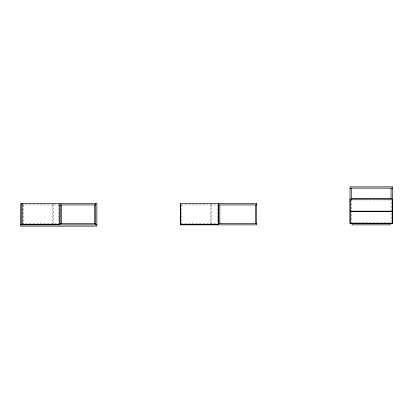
<?xml version="1.0" encoding="UTF-8"?>
<svg xmlns="http://www.w3.org/2000/svg" width="413" height="413" viewBox="0 0 413 413"><rect width="100%" height="100%" fill="white"/><g stroke="black" fill="none" stroke-linecap="round" stroke-linejoin="round"><path stroke-width="0.31" stroke-dasharray="2.06 1.55" d="M351.272 199.938L391.08 199.938M21.92 204.946L59.152 204.946M181.08 204.946L217.666 204.946M351.287 222.308L391.065 222.308L391.08 199.753M21.92 223.578L59.152 223.578M181.08 223.578L217.666 223.578M351.272 199.753L351.272 222.308M217.279 204.946L217.279 223.578M211.915 203.676L211.915 224.848M210.645 204.946L210.645 223.578M181.71 204.946L181.71 223.578M58.76 204.946L58.76 223.578M53.396 203.676L53.396 224.848M52.126 204.946L52.126 223.578M23.19 204.946L23.19 223.578"/><path stroke-width="0.62" d="M350.002 188.152L392.35 188.152M351.272 198.668L391.08 198.668M59.792 204.946L95.604 204.946M218.307 204.946L256.659 204.946M59.792 223.578L95.604 223.578M218.307 223.578L256.659 223.578M20.65 224.848L96.874 224.848M391.08 188.152L391.08 199.107M390.233 223.578L390.233 224.848L352.119 224.848L352.119 223.578M351.272 188.152L351.272 199.107M255.389 204.946L255.389 223.578M219.819 204.946L219.819 223.578M218.549 204.946L218.549 223.578M218.41 203.676L218.41 224.708L180.579 224.708L180.579 203.676M95.604 203.676L95.604 224.848M94.334 204.946L94.334 223.578M61.305 204.946L61.305 223.578M60.03 204.946L60.03 223.578M59.89 203.676L59.89 224.708L22.059 224.708L22.059 203.676M21.92 203.676L21.92 224.848M392.35 186.877L350.002 186.877L350.002 223.578L392.35 223.578L392.35 186.877M392.211 199.159L350.147 199.159L350.147 211.157L392.211 211.157L392.211 199.159M96.874 203.676L20.65 203.676L20.65 226.123L96.874 226.123L96.874 203.676M256.659 203.676L180.435 203.676L180.435 224.848L256.659 224.848L256.659 203.676M392.211 211.441L350.147 211.441L350.147 223.438L392.211 223.438L392.211 211.441"/></g></svg>
